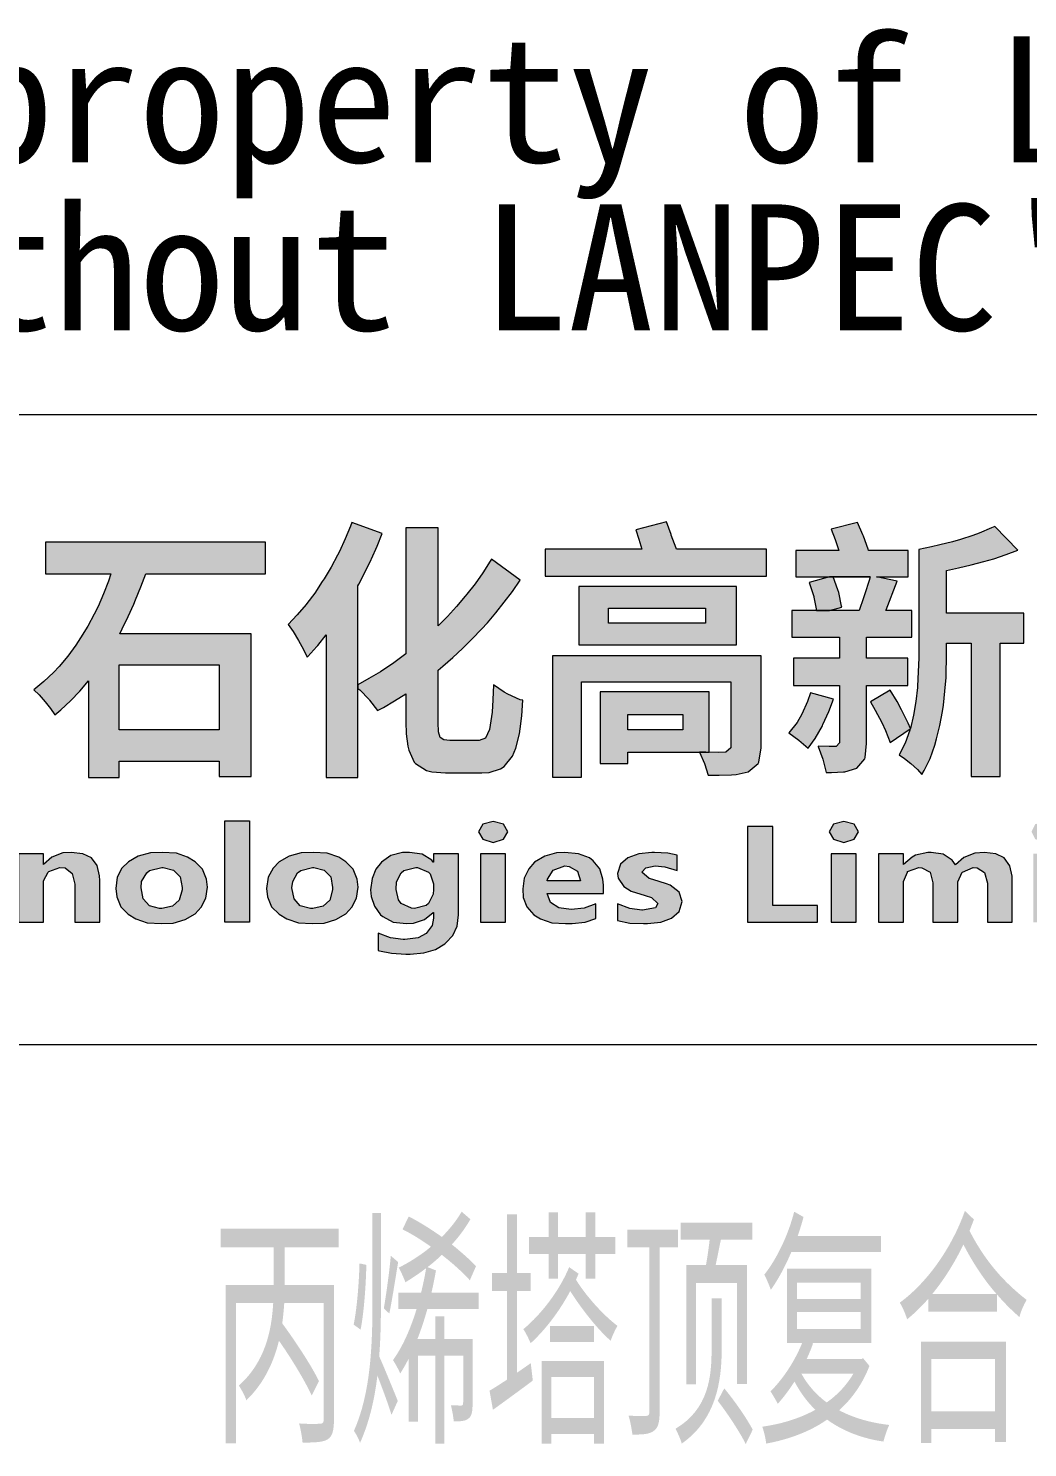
# Model space of a CAD drawing. Header units: millimetres. Extents: x 612290 to 637520, y -99766 to -71780.
# Drawn here: x 633179 to 633892, y -98913 to -97900 of the extents above; entities that cross this region are included whole.
import ezdxf
from ezdxf.enums import TextEntityAlignment as Align

# ---------------------------------------------------------------- set-up
doc = ezdxf.new("R2010")
doc.units = ezdxf.units.MM
doc.layers.add('7文本', color=2, linetype='Continuous', lineweight=13)
doc.layers.add('9图表', color=4, linetype='Continuous', lineweight=13)
doc.layers.add('LOGO 1', color=7, linetype='Continuous', true_color=0x1e2380)
doc.styles.add('lanpec', font='bpec_e.shx', dxfattribs={"width": 0.75, "bigfont": 'hztxt.shx'})
doc.styles.add('黑体', font='simhei.ttf', dxfattribs={"width": 1.5})

# ---------------------------------------------------------------- blocks, each defined once
blk = doc.blocks.new('蓝科新LOGO')
at = {"layer": 'LOGO 1'}
h = blk.add_hatch(color=256, dxfattribs=at)
h.dxf.hatch_style = 1
h.paths.add_polyline_path([(3789.099, 824.537), (3789.117, 824.573), (3789.251, 824.829), (3789.377, 825.084), (3789.385, 825.102), (3789.502, 825.366), (3789.605, 825.626), (3788.973, 825.855), (3788.946, 825.778), (3788.834, 825.514), (3788.713, 825.254), (3788.673, 825.174), (3788.539, 824.923), (3788.391, 824.681), (3788.355, 824.623), (3788.198, 824.385), (3788.032, 824.166), (3788.019, 824.148), (3787.831, 823.928), (3787.643, 823.731), (3787.746, 823.579), (3787.858, 823.391), (3787.965, 823.207), (3788.041, 823.046), (3788.055, 823.059), (3788.243, 823.27), (3788.261, 823.287), (3788.436, 823.511), (3788.436, 820.532), (3789.099, 820.532), (3789.099, 822.391), (3789.094, 822.468)])
h.paths.add_polyline_path([(3791.281, 823.229), (3791.482, 823.426), (3791.679, 823.632), (3791.8, 823.762), (3791.98, 823.973), (3792.154, 824.192), (3792.325, 824.416), (3792.486, 824.654), (3791.89, 825.093), (3791.859, 825.048), (3791.706, 824.806), (3791.545, 824.578), (3791.37, 824.358), (3791.339, 824.318), (3791.155, 824.103), (3790.967, 823.897), (3790.774, 823.7), (3790.774, 825.747), (3790.098, 825.747), (3790.098, 823.113), (3790.044, 823.072), (3789.82, 822.907), (3789.596, 822.759), (3789.569, 822.736), (3789.327, 822.598), (3789.094, 822.468), (3789.099, 822.391), (3789.135, 822.365), (3789.332, 822.163), (3789.341, 822.149), (3789.506, 821.93), (3789.632, 821.993), (3789.865, 822.132), (3790.098, 822.279), (3790.098, 821.697), (3790.107, 821.446), (3790.143, 821.186), (3790.161, 821.106), (3790.273, 820.855), (3790.299, 820.823), (3790.528, 820.68), (3790.644, 820.653), (3790.927, 820.631), (3791.688, 820.631), (3791.836, 820.64), (3792.078, 820.716), (3792.15, 820.761), (3792.325, 820.976), (3792.396, 821.146), (3792.472, 821.446), (3792.486, 821.549), (3792.517, 821.822), (3792.544, 822.145), (3792.486, 822.158), (3792.23, 822.275), (3792.15, 822.315), (3791.93, 822.468), (3791.917, 822.154), (3791.899, 821.894), (3791.89, 821.809), (3791.845, 821.536), (3791.765, 821.356), (3791.626, 821.303), (3791.016, 821.303), (3790.891, 821.321), (3790.815, 821.37), (3790.783, 821.486), (3790.774, 821.684), (3790.774, 822.772), (3790.873, 822.857), (3791.079, 823.037)])
h = blk.add_hatch(color=256, dxfattribs=at)
h.dxf.hatch_style = 1
h.paths.add_polyline_path([(3797.629, 825.304), (3795.747, 825.304), (3795.739, 825.322), (3795.64, 825.595), (3795.64, 825.604), (3795.541, 825.873), (3794.901, 825.702), (3794.963, 825.51), (3795.026, 825.304), (3793.01, 825.304), (3793.01, 824.739), (3797.629, 824.739)])
h.paths.add_polyline_path([(3797.002, 824.52), (3793.709, 824.52), (3793.709, 823.305), (3797.002, 823.305)])
h.paths.add_polyline_path([(3796.352, 824.067), (3796.352, 823.753), (3794.327, 823.753), (3794.327, 824.067)], flags=16)
h.paths.add_polyline_path([(3797.513, 823.072), (3793.158, 823.072), (3793.158, 820.537), (3793.763, 820.537), (3793.763, 822.53), (3796.881, 822.53), (3796.881, 821.155), (3796.778, 821.061), (3796.617, 821.056), (3796.361, 821.061), (3796.227, 821.061), (3796.334, 820.828), (3796.411, 820.581), (3796.639, 820.581), (3796.894, 820.59), (3796.993, 820.595), (3797.25, 820.655), (3797.454, 820.823), (3797.468, 820.855), (3797.513, 821.15)])
h.paths.add_polyline_path([(3796.433, 822.324), (3794.157, 822.324), (3794.157, 820.823), (3794.73, 820.823), (3794.73, 821.061), (3796.227, 821.061), (3796.361, 821.061), (3796.433, 821.061)], flags=17)
h.paths.add_polyline_path([(3795.882, 821.849), (3795.882, 821.527), (3794.73, 821.527), (3794.73, 821.849)], flags=16)
h = blk.add_hatch(color=256, dxfattribs=at)
h.dxf.hatch_style = 1
h.paths.add_polyline_path([(3800.582, 825.272), (3799.757, 825.272), (3799.748, 825.299), (3799.65, 825.572), (3799.641, 825.599), (3799.529, 825.859), (3798.978, 825.72), (3799.058, 825.505), (3799.135, 825.272), (3798.238, 825.272), (3798.238, 824.721), (3798.946, 824.721), (3799.789, 824.721), (3799.771, 824.649), (3799.681, 824.367), (3799.654, 824.282), (3799.56, 824.018), (3798.946, 824.018), (3798.673, 824.018), (3798.158, 824.018), (3798.158, 823.462), (3799.152, 823.462), (3799.152, 823.023), (3798.189, 823.023), (3798.189, 822.454), (3799.152, 822.454), (3799.152, 821.258), (3799.081, 821.177), (3798.933, 821.177), (3798.704, 821.186), (3798.704, 821.182), (3798.807, 820.913), (3798.87, 820.635), (3798.982, 820.635), (3799.238, 820.653), (3799.264, 820.653), (3799.515, 820.729), (3799.677, 820.922), (3799.686, 820.949), (3799.713, 821.24), (3799.713, 822.454), (3800.577, 822.454), (3800.577, 823.023), (3799.713, 823.023), (3799.713, 823.462), (3800.662, 823.462), (3800.662, 824.018), (3800.116, 824.018), (3800.125, 824.036), (3800.232, 824.304), (3800.25, 824.358), (3800.353, 824.632), (3799.923, 824.721), (3800.582, 824.721)])
h.paths.add_polyline_path([(3799.135, 824.399), (3799.117, 824.452), (3799.018, 824.721), (3798.946, 824.721), (3798.516, 824.605), (3798.525, 824.587), (3798.615, 824.313), (3798.619, 824.3), (3798.673, 824.018), (3798.946, 824.018), (3799.197, 824.089), (3799.193, 824.112)], flags=17)
h.paths.add_polyline_path([(3798.928, 821.908), (3799.027, 822.172), (3798.548, 822.302), (3798.48, 822.118), (3798.364, 821.854), (3798.265, 821.679), (3798.095, 821.464), (3798.306, 821.312), (3798.498, 821.146), (3798.646, 821.348), (3798.794, 821.612), (3798.807, 821.643)])
h.paths.add_polyline_path([(3800.447, 821.943), (3800.353, 822.118), (3800.21, 822.36), (3799.802, 822.114), (3799.896, 821.939), (3800.035, 821.679), (3800.111, 821.513), (3800.21, 821.262), (3800.626, 821.549), (3800.631, 821.558), (3800.582, 821.67)], flags=17)
h.paths.add_polyline_path([(3802.997, 823.964), (3801.388, 823.964), (3801.388, 824.856), (3801.639, 824.909), (3801.903, 824.972), (3802.163, 825.044), (3802.374, 825.102), (3802.634, 825.187), (3802.876, 825.281), (3802.396, 825.774), (3802.325, 825.743), (3802.069, 825.635), (3801.935, 825.586), (3801.675, 825.505), (3801.509, 825.456), (3801.249, 825.389), (3801.07, 825.348), (3800.81, 825.295), (3800.81, 823.301), (3800.806, 823.032), (3800.797, 822.741), (3800.783, 822.441), (3800.779, 822.414), (3800.747, 822.118), (3800.698, 821.836), (3800.629, 821.551), (3800.626, 821.549), (3800.618, 821.522), (3800.523, 821.249), (3800.394, 821.003), (3800.51, 820.931), (3800.644, 820.823), (3800.779, 820.702), (3800.873, 820.599), (3800.918, 820.68), (3801.043, 820.931), (3801.142, 821.209), (3801.178, 821.339), (3801.245, 821.616), (3801.299, 821.908), (3801.321, 822.046), (3801.352, 822.338), (3801.375, 822.624), (3801.379, 822.727), (3801.388, 823.023), (3801.388, 823.301), (3801.388, 823.341), (3801.903, 823.341), (3801.903, 820.554), (3802.508, 820.554), (3802.508, 823.341), (3802.997, 823.341)])
h = blk.add_hatch(color=256, dxfattribs=at)
h.dxf.hatch_style = 1
h.paths.add_polyline_path([(3786.868, 823.534), (3784.126, 823.534), (3784.179, 823.637), (3784.305, 823.892), (3784.421, 824.152), (3784.457, 824.246), (3784.565, 824.515), (3784.668, 824.784), (3787.172, 824.784), (3787.172, 825.447), (3782.575, 825.447), (3782.575, 824.784), (3783.942, 824.784), (3783.893, 824.636), (3783.79, 824.367), (3783.673, 824.103), (3783.592, 823.942), (3783.458, 823.691), (3783.31, 823.449), (3783.207, 823.296), (3783.041, 823.068), (3782.862, 822.853), (3782.746, 822.727), (3782.544, 822.535), (3782.334, 822.365), (3782.441, 822.257), (3782.567, 822.114), (3782.683, 821.975), (3782.773, 821.845), (3782.898, 821.948), (3783.1, 822.132), (3783.292, 822.333), (3783.476, 822.553), (3783.476, 820.532), (3784.117, 820.532), (3784.117, 820.873), (3786.204, 820.873), (3786.204, 820.554), (3786.868, 820.554)])
h.paths.add_polyline_path([(3784.117, 822.889), (3786.204, 822.889), (3786.204, 821.527), (3784.117, 821.527)], flags=16)
h = blk.add_hatch(color=256, dxfattribs=at)
h.dxf.hatch_style = 1
h.paths.add_polyline_path([(3775.246, 819.166), (3775.961, 819.166), (3775.961, 819.509), (3774.001, 819.509), (3774.001, 819.166), (3774.716, 819.166), (3774.716, 817.51), (3775.246, 817.51)])
h.paths.add_polyline_path([(3776.666, 818.108), (3777.832, 818.108), (3777.832, 818.284), (3777.822, 818.412), (3777.754, 818.627), (3777.626, 818.794), (3777.538, 818.853), (3777.313, 818.941), (3777.029, 818.97), (3776.852, 818.961), (3776.607, 818.892), (3776.402, 818.765), (3776.274, 818.627), (3776.176, 818.431), (3776.147, 818.206), (3776.167, 818.03), (3776.245, 817.834), (3776.382, 817.667), (3776.519, 817.579), (3776.754, 817.501), (3777.048, 817.481), (3777.176, 817.481), (3777.46, 817.51), (3777.685, 817.589), (3777.685, 817.893), (3777.675, 817.893), (3777.44, 817.804), (3777.166, 817.775), (3776.901, 817.814), (3776.735, 817.922)])
h.paths.add_polyline_path([(3776.656, 818.373), (3776.666, 818.412), (3776.794, 818.598), (3777.029, 818.686), (3777.117, 818.676), (3777.293, 818.578), (3777.352, 818.373)], flags=16)
h.paths.add_polyline_path([(3778.596, 818.216), (3778.616, 818.363), (3778.743, 818.539), (3778.861, 818.608), (3779.126, 818.657), (3779.273, 818.637), (3779.517, 818.549), (3779.517, 818.912), (3779.361, 818.951), (3779.057, 818.97), (3778.792, 818.951), (3778.547, 818.882), (3778.342, 818.765), (3778.195, 818.618), (3778.097, 818.422), (3778.067, 818.186), (3778.087, 818.039), (3778.165, 817.844), (3778.322, 817.677), (3778.459, 817.589), (3778.694, 817.501), (3778.979, 817.481), (3778.988, 817.481), (3779.282, 817.501), (3779.508, 817.569), (3779.508, 817.902), (3779.361, 817.834), (3779.106, 817.795), (3778.949, 817.814), (3778.734, 817.912), (3778.655, 818)])
h.paths.add_polyline_path([(3779.88, 817.51), (3780.399, 817.51), (3780.399, 818.324), (3780.399, 818.373), (3780.501, 818.566), (3780.742, 818.657), (3780.83, 818.647), (3780.987, 818.549), (3781.046, 818.324), (3781.046, 817.51), (3781.565, 817.51), (3781.565, 818.392), (3781.565, 818.49), (3781.506, 818.696), (3781.389, 818.853), (3781.203, 818.941), (3780.958, 818.97), (3780.821, 818.961), (3780.595, 818.882), (3780.399, 818.717), (3780.399, 819.627), (3779.88, 819.627)])
h.paths.add_polyline_path([(3782.016, 817.51), (3782.535, 817.51), (3782.535, 818.324), (3782.535, 818.373), (3782.637, 818.566), (3782.878, 818.657), (3782.986, 818.647), (3783.133, 818.529), (3783.192, 818.304), (3783.192, 817.51), (3783.711, 817.51), (3783.711, 818.382), (3783.701, 818.48), (3783.652, 818.696), (3783.535, 818.853), (3783.358, 818.941), (3783.113, 818.97), (3782.937, 818.961), (3782.712, 818.872), (3782.535, 818.716), (3782.535, 818.941), (3782.016, 818.941)])
h.paths.add_polyline_path([(3784.074, 818.451), (3784.044, 818.216), (3784.064, 818.039), (3784.152, 817.834), (3784.299, 817.677), (3784.465, 817.579), (3784.701, 817.501), (3784.995, 817.481), (3785.24, 817.491), (3785.494, 817.569), (3785.7, 817.687), (3785.827, 817.824), (3785.925, 818.01), (3785.955, 818.245), (3785.935, 818.412), (3785.857, 818.618), (3785.7, 818.774), (3785.543, 818.872), (3785.308, 818.951), (3785.014, 818.97), (3784.769, 818.961), (3784.514, 818.892), (3784.309, 818.774), (3784.172, 818.637)])
h.paths.add_polyline_path([(3784.583, 818.363), (3784.691, 818.539), (3784.75, 818.588), (3785.019, 818.661), (3785.249, 818.598), (3785.386, 818.461), (3785.426, 818.235), (3785.426, 818.186), (3785.367, 817.971), (3785.23, 817.844), (3785.004, 817.795), (3784.955, 817.795), (3784.75, 817.853), (3784.612, 818), (3784.573, 818.226)], flags=16)
h.paths.add_polyline_path([(3786.837, 819.627), (3786.317, 819.627), (3786.317, 817.51), (3786.837, 817.51)])
h.paths.add_polyline_path([(3787.454, 817.677), (3787.611, 817.579), (3787.856, 817.501), (3788.14, 817.481), (3788.394, 817.491), (3788.639, 817.569), (3788.845, 817.687), (3788.973, 817.824), (3789.071, 818.01), (3789.1, 818.245), (3789.08, 818.412), (3789.002, 818.618), (3788.845, 818.774), (3788.698, 818.872), (3788.453, 818.951), (3788.169, 818.97), (3787.914, 818.961), (3787.66, 818.892), (3787.454, 818.774), (3787.326, 818.637), (3787.228, 818.451), (3787.189, 818.216), (3787.209, 818.039), (3787.297, 817.834)])
h.paths.add_polyline_path([(3787.767, 818), (3787.718, 818.226), (3787.738, 818.363), (3787.836, 818.539), (3787.905, 818.588), (3788.164, 818.661), (3788.394, 818.598), (3788.532, 818.461), (3788.571, 818.235), (3788.571, 818.186), (3788.512, 817.971), (3788.375, 817.844), (3788.159, 817.795), (3788.11, 817.795), (3787.895, 817.853)], flags=16)
h.paths.add_polyline_path([(3791.197, 818.941), (3790.677, 818.941), (3790.677, 818.751), (3790.638, 818.804), (3790.442, 818.931), (3790.178, 818.97), (3790.031, 818.97), (3789.786, 818.902), (3789.59, 818.765), (3789.472, 818.618), (3789.394, 818.422), (3789.364, 818.186), (3789.374, 818.049), (3789.443, 817.844), (3789.57, 817.667), (3789.619, 817.628), (3789.835, 817.51), (3790.109, 817.481), (3790.256, 817.491), (3790.491, 817.569), (3790.677, 817.724), (3790.677, 817.599), (3790.648, 817.442), (3790.521, 817.275), (3790.354, 817.187), (3790.08, 817.148), (3790.041, 817.148), (3789.776, 817.187), (3789.521, 817.285), (3789.521, 816.923), (3789.551, 816.913), (3789.796, 816.864), (3790.099, 816.844), (3790.187, 816.844), (3790.472, 816.874), (3790.717, 816.942), (3790.913, 817.06), (3790.932, 817.079), (3791.079, 817.236), (3791.167, 817.432), (3791.197, 817.667)])
h.paths.add_polyline_path([(3790.57, 817.902), (3790.521, 817.863), (3790.276, 817.795), (3790.217, 817.804), (3790.001, 817.902), (3789.943, 817.981), (3789.894, 818.196), (3789.903, 818.353), (3790.001, 818.539), (3790.06, 818.588), (3790.305, 818.657), (3790.344, 818.657), (3790.57, 818.559), (3790.609, 818.52), (3790.677, 818.314), (3790.677, 818.196), (3790.668, 818.098)], flags=16)
h.paths.add_polyline_path([(3791.657, 817.51), (3792.176, 817.51), (3792.176, 818.941), (3791.657, 818.941)])
h.paths.add_polyline_path([(3791.922, 819.617), (3791.706, 819.558), (3791.618, 819.401), (3791.706, 819.245), (3791.922, 819.176), (3792.137, 819.245), (3792.225, 819.401), (3792.137, 819.558)])
h.paths.add_polyline_path([(3793.049, 818.108), (3794.224, 818.108), (3794.224, 818.284), (3794.214, 818.412), (3794.146, 818.627), (3794.009, 818.794), (3793.93, 818.853), (3793.705, 818.941), (3793.421, 818.97), (3793.244, 818.961), (3793, 818.892), (3792.784, 818.765), (3792.666, 818.627), (3792.568, 818.431), (3792.539, 818.206), (3792.549, 818.03), (3792.627, 817.834), (3792.774, 817.667), (3792.911, 817.579), (3793.146, 817.501), (3793.431, 817.481), (3793.568, 817.481), (3793.842, 817.51), (3794.067, 817.589), (3794.067, 817.893), (3793.823, 817.804), (3793.548, 817.775), (3793.293, 817.814), (3793.117, 817.922)])
h.paths.add_polyline_path([(3793.049, 818.373), (3793.058, 818.412), (3793.176, 818.598), (3793.421, 818.686), (3793.509, 818.676), (3793.685, 818.578), (3793.744, 818.373)], flags=16)
h.paths.add_polyline_path([(3795.361, 817.902), (3795.312, 817.814), (3795.034, 817.764), (3794.773, 817.795), (3794.518, 817.893), (3794.518, 817.55), (3794.773, 817.491), (3795.057, 817.481), (3795.145, 817.481), (3795.42, 817.51), (3795.645, 817.599), (3795.802, 817.736), (3795.87, 817.942), (3795.802, 818.137), (3795.616, 818.284), (3795.537, 818.314), (3795.253, 818.402), (3795.175, 818.422), (3795.028, 818.559), (3795.106, 818.647), (3795.302, 818.686), (3795.508, 818.667), (3795.763, 818.588), (3795.763, 818.912), (3795.567, 818.951), (3795.292, 818.97), (3795.233, 818.97), (3794.959, 818.941), (3794.734, 818.853), (3794.577, 818.725), (3794.518, 818.529), (3794.528, 818.431), (3794.646, 818.255), (3794.802, 818.157), (3795.096, 818.069), (3795.224, 818.03)])
h = blk.add_hatch(color=256, dxfattribs=at)
h.dxf.hatch_style = 1
h.paths.add_polyline_path([(3798.692, 817.51), (3798.692, 817.863), (3797.761, 817.863), (3797.761, 819.509), (3797.232, 819.509), (3797.232, 817.51)])
h.paths.add_polyline_path([(3798.976, 817.51), (3799.496, 817.51), (3799.496, 818.941), (3798.976, 818.941)])
h.paths.add_polyline_path([(3799.241, 819.176), (3799.456, 819.245), (3799.545, 819.401), (3799.456, 819.558), (3799.241, 819.617), (3799.025, 819.558), (3798.937, 819.401), (3799.025, 819.245)])
h.paths.add_polyline_path([(3799.966, 817.51), (3800.485, 817.51), (3800.485, 818.304), (3800.485, 818.363), (3800.573, 818.559), (3800.573, 818.569), (3800.809, 818.657), (3800.867, 818.647), (3801.044, 818.559), (3801.102, 818.333), (3801.102, 817.51), (3801.622, 817.51), (3801.622, 818.314), (3801.622, 818.353), (3801.71, 818.559), (3801.72, 818.559), (3801.945, 818.657), (3802.023, 818.647), (3802.18, 818.549), (3802.239, 818.324), (3802.239, 817.51), (3802.758, 817.51), (3802.758, 818.402), (3802.758, 818.471), (3802.709, 818.686), (3802.592, 818.853), (3802.415, 818.941), (3802.18, 818.97), (3801.974, 818.951), (3801.749, 818.863), (3801.573, 818.706), (3801.504, 818.804), (3801.318, 818.931), (3801.063, 818.97), (3800.995, 818.97), (3800.74, 818.912), (3800.671, 818.872), (3800.485, 818.716), (3800.485, 818.941), (3799.966, 818.941)])
h.paths.add_polyline_path([(3803.719, 818.941), (3803.199, 818.941), (3803.199, 817.51), (3803.719, 817.51)])
h.paths.add_polyline_path([(3803.464, 819.176), (3803.679, 819.245), (3803.758, 819.401), (3803.679, 819.558), (3803.464, 819.617), (3803.238, 819.558), (3803.16, 819.401), (3803.238, 819.245)])
h.paths.add_polyline_path([(3804.826, 818.627), (3805.227, 818.627), (3805.227, 818.941), (3804.826, 818.941), (3804.826, 819.372), (3804.306, 819.254), (3804.306, 818.941), (3804.012, 818.941), (3804.012, 818.627), (3804.306, 818.627), (3804.306, 817.951), (3804.336, 817.775), (3804.434, 817.608), (3804.62, 817.51), (3804.875, 817.481), (3804.992, 817.481), (3805.227, 817.53), (3805.227, 817.844), (3805.051, 817.795), (3804.904, 817.834), (3804.826, 818.03)])
h.paths.add_polyline_path([(3805.463, 818.03), (3805.541, 817.834), (3805.678, 817.667), (3805.815, 817.579), (3806.05, 817.501), (3806.344, 817.481), (3806.472, 817.481), (3806.756, 817.51), (3806.981, 817.589), (3806.981, 817.893), (3806.971, 817.893), (3806.736, 817.804), (3806.462, 817.775), (3806.197, 817.814), (3806.031, 817.922), (3805.962, 818.108), (3807.128, 818.108), (3807.128, 818.284), (3807.118, 818.412), (3807.05, 818.627), (3806.922, 818.794), (3806.834, 818.853), (3806.609, 818.941), (3806.325, 818.97), (3806.148, 818.961), (3805.903, 818.892), (3805.698, 818.765), (3805.57, 818.627), (3805.472, 818.431), (3805.443, 818.206)])
h.paths.add_polyline_path([(3805.952, 818.373), (3805.962, 818.412), (3806.09, 818.598), (3806.325, 818.686), (3806.413, 818.676), (3806.589, 818.578), (3806.648, 818.373)], flags=16)
h.paths.add_polyline_path([(3807.442, 817.834), (3807.569, 817.667), (3807.618, 817.618), (3807.834, 817.51), (3808.108, 817.481), (3808.245, 817.491), (3808.48, 817.559), (3808.676, 817.724), (3808.676, 817.51), (3809.196, 817.51), (3809.196, 819.627), (3808.676, 819.627), (3808.676, 818.765), (3808.637, 818.804), (3808.451, 818.931), (3808.177, 818.97), (3808.039, 818.97), (3807.794, 818.892), (3807.589, 818.765), (3807.481, 818.627), (3807.393, 818.422), (3807.363, 818.196), (3807.373, 818.049)])
h.paths.add_polyline_path([(3807.892, 818.206), (3807.902, 818.343), (3808, 818.529), (3808.059, 818.588), (3808.304, 818.657), (3808.343, 818.657), (3808.569, 818.559), (3808.608, 818.529), (3808.676, 818.324), (3808.676, 818.196), (3808.666, 818.098), (3808.569, 817.912), (3808.529, 817.873), (3808.284, 817.795), (3808.216, 817.804), (3808, 817.902), (3807.941, 817.981)], flags=16)
at = {"layer": 'LOGO 1', "color": 164, "lineweight": 0}
for points in [[(3788.973, 825.855), (3788.946, 825.778), (3788.834, 825.514), (3788.713, 825.254), (3788.673, 825.174), (3788.539, 824.923), (3788.391, 824.681), (3788.355, 824.623), (3788.198, 824.385), (3788.032, 824.166), (3788.019, 824.148), (3787.831, 823.928), (3787.643, 823.731), (3787.746, 823.579)], [(3788.436, 823.511), (3788.436, 820.532), (3789.099, 820.532), (3789.099, 822.391), (3789.094, 822.468), (3789.099, 824.537), (3789.117, 824.573), (3789.251, 824.829), (3789.377, 825.084), (3789.385, 825.102), (3789.502, 825.366), (3789.605, 825.626), (3788.973, 825.855)], [(3790.774, 825.747), (3790.098, 825.747), (3790.098, 823.113), (3790.044, 823.072), (3789.82, 822.907), (3789.596, 822.759), (3789.569, 822.736), (3789.327, 822.598), (3789.094, 822.468), (3789.099, 822.391), (3789.135, 822.365)], [(3790.774, 823.7), (3790.774, 825.747)], [(3799.529, 825.859), (3798.978, 825.72), (3799.058, 825.505), (3799.135, 825.272), (3798.238, 825.272), (3798.238, 824.721), (3798.946, 824.721), (3799.789, 824.721), (3799.771, 824.649), (3799.681, 824.367), (3799.654, 824.282), (3799.56, 824.018), (3798.946, 824.018), (3798.673, 824.018), (3798.158, 824.018), (3798.158, 823.462), (3799.152, 823.462), (3799.152, 823.023), (3798.189, 823.023), (3798.189, 822.454), (3799.152, 822.454), (3799.152, 821.258), (3799.081, 821.177), (3798.933, 821.177)], [(3799.686, 820.949), (3799.713, 821.24), (3799.713, 822.454), (3800.577, 822.454), (3800.577, 823.023), (3799.713, 823.023), (3799.713, 823.462), (3800.662, 823.462), (3800.662, 824.018), (3800.116, 824.018), (3800.125, 824.036), (3800.232, 824.304), (3800.25, 824.358), (3800.353, 824.632), (3799.923, 824.721), (3800.582, 824.721), (3800.582, 825.272), (3799.757, 825.272), (3799.748, 825.299), (3799.65, 825.572), (3799.641, 825.599), (3799.529, 825.859)], [(3802.396, 825.774), (3802.325, 825.743), (3802.069, 825.635), (3801.935, 825.586), (3801.675, 825.505), (3801.509, 825.456), (3801.249, 825.389), (3801.07, 825.348), (3800.81, 825.295), (3800.81, 823.301), (3800.806, 823.032), (3800.797, 822.741), (3800.783, 822.441), (3800.779, 822.414), (3800.747, 822.118), (3800.698, 821.836), (3800.631, 821.558), (3800.626, 821.549), (3800.618, 821.522), (3800.523, 821.249), (3800.394, 821.003), (3800.51, 820.931), (3800.644, 820.823), (3800.779, 820.702), (3800.873, 820.599), (3800.918, 820.68), (3801.043, 820.931), (3801.142, 821.209), (3801.178, 821.339), (3801.245, 821.616), (3801.299, 821.908), (3801.321, 822.046), (3801.352, 822.338), (3801.375, 822.624), (3801.379, 822.727), (3801.388, 823.023), (3801.388, 823.301), (3801.388, 823.341), (3801.903, 823.341)], [(3802.508, 823.341), (3802.997, 823.341), (3802.997, 823.964), (3801.388, 823.964), (3801.388, 824.856), (3801.639, 824.909), (3801.903, 824.972), (3802.163, 825.044), (3802.374, 825.102), (3802.634, 825.187), (3802.876, 825.281), (3802.396, 825.774)], [(3787.172, 825.447), (3782.575, 825.447), (3782.575, 824.784), (3783.942, 824.784), (3783.893, 824.636), (3783.79, 824.367), (3783.673, 824.103), (3783.592, 823.942), (3783.458, 823.691), (3783.31, 823.449), (3783.207, 823.296), (3783.041, 823.068)], [(3786.204, 820.873), (3786.204, 820.554), (3786.868, 820.554), (3786.868, 823.534), (3784.126, 823.534), (3784.179, 823.637), (3784.305, 823.892), (3784.421, 824.152), (3784.457, 824.246), (3784.565, 824.515), (3784.668, 824.784), (3787.172, 824.784), (3787.172, 825.447)], [(3791.89, 825.093), (3791.859, 825.048), (3791.706, 824.806), (3791.545, 824.578), (3791.37, 824.358), (3791.339, 824.318), (3791.155, 824.103), (3790.967, 823.897), (3790.774, 823.7)], [(3791.679, 823.632), (3791.8, 823.762), (3791.98, 823.973), (3792.154, 824.192), (3792.325, 824.416), (3792.486, 824.654), (3791.89, 825.093)], [(3797.002, 824.52), (3793.709, 824.52), (3793.709, 823.305)], [(3793.709, 823.305), (3797.002, 823.305), (3797.002, 824.52)], [(3793.709, 823.305), (3797.002, 823.305), (3797.002, 824.52)], [(3794.327, 823.753), (3794.327, 824.067), (3796.352, 824.067)], [(3796.352, 824.067), (3796.352, 823.753), (3794.327, 823.753)], [(3796.352, 824.067), (3796.352, 823.753), (3794.327, 823.753)], [(3787.746, 823.579), (3787.858, 823.391), (3787.965, 823.207), (3788.041, 823.046), (3788.055, 823.059), (3788.243, 823.27), (3788.261, 823.287), (3788.436, 823.511)], [(3791.016, 821.303), (3790.891, 821.321), (3790.815, 821.37), (3790.783, 821.486), (3790.774, 821.684), (3790.774, 822.772), (3790.873, 822.857), (3791.079, 823.037), (3791.281, 823.229), (3791.482, 823.426), (3791.679, 823.632)], [(3801.903, 823.341), (3801.903, 820.554), (3802.508, 820.554), (3802.508, 823.341)], [(3801.903, 823.341), (3801.903, 820.554), (3802.508, 820.554), (3802.508, 823.341)], [(3783.041, 823.068), (3782.862, 822.853), (3782.746, 822.727)], [(3797.513, 823.072), (3793.158, 823.072), (3793.158, 820.537), (3793.763, 820.537), (3793.763, 822.53), (3796.881, 822.53)], [(3797.468, 820.855), (3797.513, 821.15), (3797.513, 823.072)], [(3782.746, 822.727), (3782.544, 822.535), (3782.334, 822.365), (3782.441, 822.257), (3782.567, 822.114), (3782.683, 821.975), (3782.773, 821.845), (3782.898, 821.948), (3783.1, 822.132), (3783.292, 822.333), (3783.476, 822.553)], [(3784.117, 821.527), (3784.117, 822.889), (3786.204, 822.889)], [(3786.204, 822.889), (3786.204, 821.527), (3784.117, 821.527)], [(3783.476, 822.553), (3783.476, 820.532), (3784.117, 820.532), (3784.117, 820.873), (3786.204, 820.873)], [(3790.143, 821.186), (3790.161, 821.106), (3790.273, 820.855), (3790.299, 820.823), (3790.528, 820.68), (3790.644, 820.653), (3790.927, 820.631), (3791.688, 820.631), (3791.836, 820.64), (3792.078, 820.716), (3792.15, 820.761), (3792.325, 820.976), (3792.396, 821.146), (3792.472, 821.446), (3792.486, 821.549), (3792.517, 821.822), (3792.544, 822.145), (3792.486, 822.158), (3792.23, 822.275), (3792.15, 822.315), (3791.93, 822.468)], [(3791.93, 822.468), (3791.917, 822.154), (3791.899, 821.894), (3791.89, 821.809), (3791.845, 821.536), (3791.765, 821.356), (3791.626, 821.303), (3791.016, 821.303)], [(3796.881, 822.53), (3796.881, 821.155), (3796.778, 821.061), (3796.617, 821.056)], [(3789.135, 822.365), (3789.332, 822.163), (3789.341, 822.149), (3789.506, 821.93), (3789.632, 821.993), (3789.865, 822.132), (3790.098, 822.279)], [(3790.098, 822.279), (3790.098, 821.697), (3790.107, 821.446), (3790.143, 821.186)], [(3796.433, 822.324), (3794.157, 822.324), (3794.157, 820.823), (3794.73, 820.823), (3794.73, 821.061), (3796.227, 821.061), (3796.361, 821.061), (3796.433, 821.061)], [(3796.433, 821.061), (3796.433, 822.324)], [(3794.73, 821.527), (3794.73, 821.849), (3795.882, 821.849)], [(3795.882, 821.849), (3795.882, 821.527), (3794.73, 821.527)], [(3798.704, 821.186), (3798.704, 821.182), (3798.807, 820.913), (3798.87, 820.635), (3798.982, 820.635), (3799.238, 820.653), (3799.264, 820.653), (3799.515, 820.729), (3799.677, 820.922), (3799.686, 820.949)], [(3798.933, 821.177), (3798.704, 821.186)], [(3796.361, 821.061), (3796.227, 821.061), (3796.334, 820.828), (3796.411, 820.581), (3796.639, 820.581), (3796.894, 820.59), (3796.993, 820.595), (3797.244, 820.653), (3797.248, 820.653), (3797.454, 820.823), (3797.468, 820.855)], [(3796.617, 821.056), (3796.361, 821.061)], [(3782.535, 818.941), (3782.016, 818.941), (3782.016, 817.51), (3782.535, 817.51), (3782.535, 818.324), (3782.535, 818.373), (3782.633, 818.559), (3782.643, 818.569), (3782.878, 818.657)], [(3783.113, 818.97), (3782.937, 818.961), (3782.712, 818.872), (3782.535, 818.716), (3782.535, 818.716)], [(3782.535, 818.716), (3782.535, 818.941)], [(3783.652, 818.696), (3783.535, 818.853), (3783.358, 818.941), (3783.113, 818.97)], [(3785.014, 818.97), (3784.769, 818.961), (3784.514, 818.892), (3784.309, 818.774)], [(3785.7, 817.687), (3785.827, 817.824), (3785.925, 818.01), (3785.955, 818.245), (3785.935, 818.412), (3785.857, 818.618), (3785.7, 818.774), (3785.543, 818.872), (3785.308, 818.951), (3785.014, 818.97)], [(3788.169, 818.97), (3787.914, 818.961), (3787.66, 818.892), (3787.454, 818.774)], [(3788.845, 817.687), (3788.973, 817.824), (3789.071, 818.01), (3789.1, 818.245), (3789.08, 818.412), (3789.002, 818.618), (3788.845, 818.774), (3788.698, 818.872), (3788.453, 818.951), (3788.169, 818.97)], [(3790.178, 818.97), (3790.031, 818.97), (3789.786, 818.902), (3789.59, 818.765)], [(3790.668, 818.765), (3790.638, 818.804), (3790.442, 818.931), (3790.178, 818.97)], [(3791.197, 818.941), (3790.677, 818.941), (3790.677, 818.765), (3790.668, 818.765)], [(3790.932, 817.079), (3791.079, 817.236), (3791.167, 817.432), (3791.197, 817.667), (3791.197, 818.941)], [(3793.421, 818.97), (3793.244, 818.961), (3793, 818.892), (3792.784, 818.765)], [(3794.224, 818.284), (3794.214, 818.412), (3794.146, 818.627), (3794.009, 818.794), (3793.93, 818.853), (3793.705, 818.941), (3793.421, 818.97)], [(3795.292, 818.97), (3795.233, 818.97), (3794.959, 818.941), (3794.734, 818.853), (3794.577, 818.725)], [(3795.302, 818.686), (3795.508, 818.667), (3795.763, 818.588), (3795.763, 818.912), (3795.567, 818.951), (3795.292, 818.97)], [(3800.485, 818.941), (3799.966, 818.941), (3799.966, 817.51), (3800.485, 817.51), (3800.485, 818.304), (3800.485, 818.363), (3800.573, 818.559), (3800.573, 818.569), (3800.809, 818.657)], [(3801.063, 818.97), (3800.995, 818.97), (3800.74, 818.912), (3800.671, 818.872), (3800.485, 818.716), (3800.485, 818.716)], [(3800.485, 818.716), (3800.485, 818.941)], [(3801.573, 818.706), (3801.504, 818.804), (3801.318, 818.931), (3801.063, 818.97)], [(3802.18, 818.97), (3801.974, 818.951), (3801.749, 818.863), (3801.573, 818.706)], [(3802.709, 818.686), (3802.592, 818.853), (3802.415, 818.941), (3802.18, 818.97)], [(3782.878, 818.657), (3782.986, 818.647), (3783.133, 818.529), (3783.192, 818.304), (3783.192, 817.51), (3783.711, 817.51), (3783.711, 818.382), (3783.701, 818.48), (3783.652, 818.696)], [(3782.878, 818.657), (3782.986, 818.647), (3783.133, 818.529), (3783.192, 818.304), (3783.192, 817.51), (3783.711, 817.51), (3783.711, 818.382), (3783.701, 818.48), (3783.652, 818.696)], [(3784.309, 818.774), (3784.172, 818.637), (3784.074, 818.451), (3784.044, 818.216), (3784.064, 818.039), (3784.152, 817.834), (3784.299, 817.677), (3784.465, 817.579), (3784.701, 817.501), (3784.995, 817.481), (3785.24, 817.491), (3785.494, 817.569), (3785.7, 817.687)], [(3785.004, 817.795), (3784.955, 817.795), (3784.75, 817.853), (3784.612, 818), (3784.573, 818.226), (3784.583, 818.363), (3784.691, 818.539), (3784.75, 818.588), (3785.004, 818.657)], [(3785.004, 818.657), (3785.034, 818.657), (3785.249, 818.598), (3785.386, 818.461), (3785.426, 818.235), (3785.426, 818.186), (3785.367, 817.971), (3785.23, 817.844), (3785.004, 817.795)], [(3787.454, 818.774), (3787.326, 818.637), (3787.228, 818.451), (3787.189, 818.216), (3787.209, 818.039), (3787.297, 817.834), (3787.454, 817.677), (3787.611, 817.579), (3787.856, 817.501), (3788.14, 817.481), (3788.394, 817.491), (3788.639, 817.569), (3788.845, 817.687)], [(3788.159, 817.795), (3788.11, 817.795), (3787.895, 817.853), (3787.767, 818), (3787.718, 818.226), (3787.738, 818.363), (3787.836, 818.539), (3787.905, 818.588), (3788.15, 818.657)], [(3788.15, 818.657), (3788.179, 818.657), (3788.394, 818.598), (3788.532, 818.461), (3788.571, 818.235), (3788.571, 818.186), (3788.512, 817.971), (3788.375, 817.844), (3788.159, 817.795)], [(3789.59, 818.765), (3789.472, 818.618), (3789.394, 818.422), (3789.364, 818.186), (3789.374, 818.049), (3789.443, 817.844), (3789.57, 817.667), (3789.619, 817.628), (3789.835, 817.51), (3790.109, 817.481), (3790.256, 817.491), (3790.491, 817.569), (3790.668, 817.716), (3790.677, 817.716)], [(3790.276, 817.795), (3790.217, 817.804), (3790.001, 817.902), (3789.943, 817.981), (3789.894, 818.196), (3789.903, 818.353), (3790.001, 818.539), (3790.06, 818.588), (3790.305, 818.657)], [(3790.305, 818.657), (3790.344, 818.657), (3790.57, 818.559), (3790.609, 818.52), (3790.677, 818.314), (3790.677, 818.196), (3790.668, 818.098), (3790.57, 817.902), (3790.521, 817.863), (3790.276, 817.795)], [(3792.784, 818.765), (3792.666, 818.627), (3792.568, 818.431), (3792.539, 818.206), (3792.549, 818.03), (3792.627, 817.834), (3792.774, 817.667)], [(3793.049, 818.373), (3793.058, 818.412), (3793.176, 818.598), (3793.176, 818.598), (3793.421, 818.686)], [(3793.421, 818.686), (3793.509, 818.676), (3793.685, 818.578), (3793.744, 818.373), (3793.049, 818.373)], [(3794.577, 818.725), (3794.518, 818.529), (3794.528, 818.431), (3794.646, 818.255), (3794.802, 818.157), (3795.096, 818.069), (3795.224, 818.03), (3795.361, 817.902), (3795.312, 817.814), (3795.037, 817.765)], [(3795.802, 817.736), (3795.87, 817.942), (3795.802, 818.137), (3795.616, 818.284), (3795.537, 818.314), (3795.253, 818.402), (3795.175, 818.422), (3795.028, 818.559), (3795.106, 818.647), (3795.302, 818.686)], [(3800.809, 818.657), (3800.867, 818.647), (3801.044, 818.559), (3801.102, 818.333), (3801.102, 817.51), (3801.622, 817.51), (3801.622, 818.314), (3801.622, 818.353), (3801.71, 818.559), (3801.72, 818.559), (3801.945, 818.657)], [(3801.945, 818.657), (3802.023, 818.647), (3802.18, 818.549), (3802.239, 818.324), (3802.239, 817.51), (3802.758, 817.51), (3802.758, 818.402), (3802.758, 818.471), (3802.709, 818.686)], [(3801.945, 818.657), (3802.023, 818.647), (3802.18, 818.549), (3802.239, 818.324), (3802.239, 817.51), (3802.758, 817.51), (3802.758, 818.402), (3802.758, 818.471), (3802.709, 818.686)], [(3793.548, 817.775), (3793.293, 817.814), (3793.117, 817.922), (3793.049, 818.108), (3794.224, 818.108), (3794.224, 818.284)], [(3790.677, 817.716), (3790.677, 817.599), (3790.648, 817.442), (3790.521, 817.275), (3790.354, 817.187), (3790.08, 817.148)], [(3792.774, 817.667), (3792.911, 817.579), (3793.146, 817.501), (3793.431, 817.481), (3793.568, 817.481), (3793.842, 817.51), (3794.067, 817.589), (3794.067, 817.893)], [(3794.067, 817.893), (3794.067, 817.893), (3793.823, 817.804), (3793.548, 817.775)], [(3795.037, 817.765), (3795.028, 817.765), (3794.773, 817.795), (3794.518, 817.893)], [(3794.518, 817.893), (3794.518, 817.55), (3794.518, 817.55), (3794.773, 817.491), (3795.057, 817.481), (3795.145, 817.481), (3795.42, 817.51), (3795.645, 817.599), (3795.802, 817.736)], [(3790.08, 817.148), (3790.041, 817.148), (3789.776, 817.187), (3789.521, 817.285)], [(3789.521, 817.285), (3789.521, 816.923), (3789.551, 816.913), (3789.796, 816.864), (3790.099, 816.844), (3790.187, 816.844), (3790.472, 816.874), (3790.717, 816.942), (3790.913, 817.06), (3790.932, 817.079)]]:
    blk.add_lwpolyline(points, dxfattribs=at)
for points in [[(3795.541, 825.873), (3794.901, 825.702), (3794.963, 825.51), (3795.026, 825.304), (3793.01, 825.304), (3793.01, 824.739), (3797.629, 824.739), (3797.629, 825.304), (3795.747, 825.304), (3795.739, 825.322), (3795.64, 825.595), (3795.64, 825.604)], [(3798.946, 824.721), (3798.516, 824.605), (3798.525, 824.587), (3798.615, 824.313), (3798.619, 824.3), (3798.673, 824.018), (3798.946, 824.018), (3799.197, 824.089), (3799.193, 824.112), (3799.135, 824.399), (3799.117, 824.452), (3799.018, 824.721), (3799.789, 824.721)], [(3798.548, 822.302), (3798.48, 822.118), (3798.364, 821.854), (3798.265, 821.679), (3798.095, 821.464), (3798.306, 821.312), (3798.498, 821.146), (3798.646, 821.348), (3798.794, 821.612), (3798.807, 821.643), (3798.928, 821.908), (3799.027, 822.172)], [(3800.21, 822.36), (3799.802, 822.114), (3799.896, 821.939), (3800.035, 821.679), (3800.111, 821.513), (3800.21, 821.262), (3800.626, 821.549), (3800.631, 821.558), (3800.582, 821.67), (3800.447, 821.943), (3800.353, 822.118)], [(3786.317, 817.51), (3786.317, 819.627), (3786.837, 819.627), (3786.837, 817.51), (3786.317, 817.51)], [(3791.922, 819.617), (3791.706, 819.558), (3791.618, 819.401), (3791.706, 819.245), (3791.922, 819.176), (3792.137, 819.245), (3792.225, 819.401), (3792.137, 819.558)], [(3797.761, 819.509), (3797.232, 819.509), (3797.232, 817.51), (3798.692, 817.51), (3798.692, 817.863), (3797.761, 817.863)], [(3799.241, 819.617), (3799.025, 819.558), (3798.937, 819.401), (3799.025, 819.245), (3799.241, 819.176), (3799.456, 819.245), (3799.545, 819.401), (3799.456, 819.558)], [(3792.176, 818.941), (3791.657, 818.941), (3791.657, 817.51), (3792.176, 817.51)], [(3799.496, 818.941), (3798.976, 818.941), (3798.976, 817.51), (3799.496, 817.51)]]:
    blk.add_lwpolyline(points, close=True, dxfattribs=at)

msp = doc.modelspace()

# ---------------------------------------------------------------- linework, layer by layer
at = {"layer": '9图表', "color": 4}
msp.add_line((631819.676, -98175.581), (637219.676, -98175.581), dxfattribs=at)
msp.add_line((631819.676, -98175.581), (637219.676, -98175.581), dxfattribs=at)
at = {"layer": '9图表'}
for p, q in [((631819.676, -98175.581), (637219.676, -98175.581)), ((631819.676, -98625.581), (635419.676, -98625.581))]:
    msp.add_line(p, q, dxfattribs=at)

# ---------------------------------------------------------------- block references
at = {"layer": 'LOGO 1', "xscale": 34.2, "yscale": 34.2, "zscale": 34.2}
msp.add_blockref('蓝科新LOGO', (503826.888, -126497.143), dxfattribs=at)

# ---------------------------------------------------------------- texts
at = {"layer": '7文本', "style": 'lanpec', "width": 0.65}
msp.add_text('丙烯塔顶复合型空冷器（0218-A-105/2~4）', height=150, dxfattribs=at).set_placement((634294.676, -98835.581), align=Align.MIDDLE_CENTER)
at = {"layer": '9图表', "style": '黑体'}
for s, p in [('This document is the property of LANPEC. It shall not be reproduced or transfered', (631849.676, -97950.581)), ("to any other party without LANPEC's permission in written form.", (631849.676, -98070.581))]:
    msp.add_text(s, height=90, dxfattribs=at).set_placement(p, align=Align.MIDDLE_LEFT)

doc.saveas('drawing.dxf')
